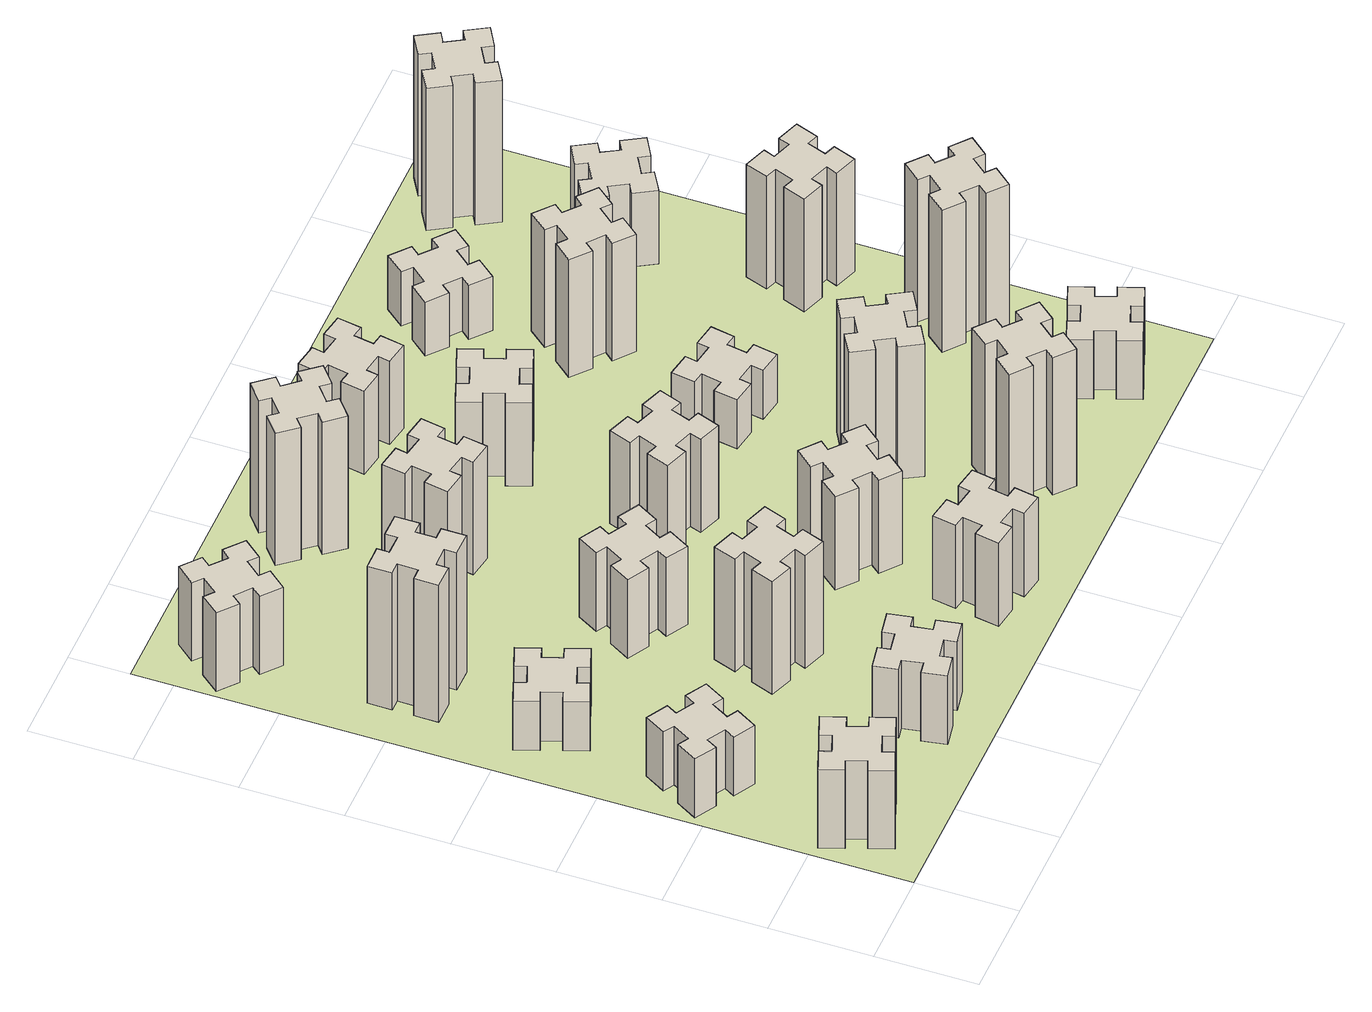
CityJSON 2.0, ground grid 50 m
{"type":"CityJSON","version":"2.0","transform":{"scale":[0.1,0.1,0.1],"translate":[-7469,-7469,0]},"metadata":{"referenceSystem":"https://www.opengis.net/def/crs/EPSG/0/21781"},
"CityObjects":{
"building1":{"type":"Building","attributes":{"class":"1000","function":"1000","usage":"1000","yearOfConstruction":2016,"roofType":"1000","measuredHeight":48,"storeysAboveGround":30,"storeysBelowGround":0},"geometry":[{"type":"Solid","lod":"1","boundaries":[[[[0,1,2,3,4,5,6,7,8,9,10,11,12,13,14,15,16,17,18,19]],[[17,16,20,21]],[[16,15,22,20]],[[15,14,23,22]],[[14,13,24,23]],[[13,12,25,24]],[[12,11,26,25]],[[11,10,27,26]],[[10,9,28,27]],[[9,8,29,28]],[[8,7,30,29]],[[7,6,31,30]],[[6,5,32,31]],[[5,4,33,32]],[[4,3,34,33]],[[3,2,35,34]],[[2,1,36,35]],[[1,0,37,36]],[[0,19,38,37]],[[19,18,39,38]],[[18,17,21,39]],[[24,25,26,27,28,29,30,31,32,33,34,35,36,37,38,39,21,20,22,23]]]]}]},
"building2":{"type":"Building","attributes":{"class":"1000","function":"1000","usage":"1000","yearOfConstruction":2016,"roofType":"1000","measuredHeight":36,"storeysAboveGround":30,"storeysBelowGround":0},"geometry":[{"type":"Solid","lod":"1","boundaries":[[[[40,41,42,43,44,45,46,47,48,49,50,51,52,53,54,55,56,57,58,59]],[[57,56,60,61]],[[56,55,62,60]],[[55,54,63,62]],[[54,53,64,63]],[[53,52,65,64]],[[52,51,66,65]],[[51,50,67,66]],[[50,49,68,67]],[[49,48,69,68]],[[48,47,70,69]],[[47,46,71,70]],[[46,45,72,71]],[[45,44,73,72]],[[44,43,74,73]],[[43,42,75,74]],[[42,41,76,75]],[[41,40,77,76]],[[40,59,78,77]],[[59,58,79,78]],[[58,57,61,79]],[[64,65,66,67,68,69,70,71,72,73,74,75,76,77,78,79,61,60,62,63]]]]}]},
"building3":{"type":"Building","attributes":{"class":"1000","function":"1000","usage":"1000","yearOfConstruction":2016,"roofType":"1000","measuredHeight":30,"storeysAboveGround":30,"storeysBelowGround":0},"geometry":[{"type":"Solid","lod":"1","boundaries":[[[[80,81,82,83,84,85,86,87,88,89,90,91,92,93,94,95,96,97,98,99]],[[97,96,100,101]],[[96,95,102,100]],[[95,94,103,102]],[[94,93,104,103]],[[93,92,105,104]],[[92,91,106,105]],[[91,90,107,106]],[[90,89,108,107]],[[89,88,109,108]],[[88,87,110,109]],[[87,86,111,110]],[[86,85,112,111]],[[85,84,113,112]],[[84,83,114,113]],[[83,82,115,114]],[[82,81,116,115]],[[81,80,117,116]],[[80,99,118,117]],[[99,98,119,118]],[[98,97,101,119]],[[104,105,106,107,108,109,110,111,112,113,114,115,116,117,118,119,101,100,102,103]]]]}]},
"building4":{"type":"Building","attributes":{"class":"1000","function":"1000","usage":"1000","yearOfConstruction":2016,"roofType":"1000","measuredHeight":84,"storeysAboveGround":30,"storeysBelowGround":0},"geometry":[{"type":"Solid","lod":"1","boundaries":[[[[120,121,122,123,124,125,126,127,128,129,130,131,132,133,134,135,136,137,138,139]],[[137,136,140,141]],[[136,135,142,140]],[[135,134,143,142]],[[134,133,144,143]],[[133,132,145,144]],[[132,131,146,145]],[[131,130,147,146]],[[130,129,148,147]],[[129,128,149,148]],[[128,127,150,149]],[[127,126,151,150]],[[126,125,152,151]],[[125,124,153,152]],[[124,123,154,153]],[[123,122,155,154]],[[122,121,156,155]],[[121,120,157,156]],[[120,139,158,157]],[[139,138,159,158]],[[138,137,141,159]],[[144,145,146,147,148,149,150,151,152,153,154,155,156,157,158,159,141,140,142,143]]]]}]},
"building5":{"type":"Building","attributes":{"class":"1000","function":"1000","usage":"1000","yearOfConstruction":2016,"roofType":"1000","measuredHeight":42,"storeysAboveGround":30,"storeysBelowGround":0},"geometry":[{"type":"Solid","lod":"1","boundaries":[[[[160,161,162,163,164,165,166,167,168,169,170,171,172,173,174,175,176,177,178,179]],[[177,176,180,181]],[[176,175,182,180]],[[175,174,183,182]],[[174,173,184,183]],[[173,172,185,184]],[[172,171,186,185]],[[171,170,187,186]],[[170,169,188,187]],[[169,168,189,188]],[[168,167,190,189]],[[167,166,191,190]],[[166,165,192,191]],[[165,164,193,192]],[[164,163,194,193]],[[163,162,195,194]],[[162,161,196,195]],[[161,160,197,196]],[[160,179,198,197]],[[179,178,199,198]],[[178,177,181,199]],[[184,185,186,187,188,189,190,191,192,193,194,195,196,197,198,199,181,180,182,183]]]]}]},
"building6":{"type":"Building","attributes":{"class":"1000","function":"1000","usage":"1000","yearOfConstruction":2016,"roofType":"1000","measuredHeight":48,"storeysAboveGround":30,"storeysBelowGround":0},"geometry":[{"type":"Solid","lod":"1","boundaries":[[[[200,201,202,203,204,205,206,207,208,209,210,211,212,213,214,215,216,217,218,219]],[[217,216,220,221]],[[216,215,222,220]],[[215,214,223,222]],[[214,213,224,223]],[[213,212,225,224]],[[212,211,226,225]],[[211,210,227,226]],[[210,209,228,227]],[[209,208,229,228]],[[208,207,230,229]],[[207,206,231,230]],[[206,205,232,231]],[[205,204,233,232]],[[204,203,234,233]],[[203,202,235,234]],[[202,201,236,235]],[[201,200,237,236]],[[200,219,238,237]],[[219,218,239,238]],[[218,217,221,239]],[[224,225,226,227,228,229,230,231,232,233,234,235,236,237,238,239,221,220,222,223]]]]}]},
"building7":{"type":"Building","attributes":{"class":"1000","function":"1000","usage":"1000","yearOfConstruction":2016,"roofType":"1000","measuredHeight":69,"storeysAboveGround":30,"storeysBelowGround":0},"geometry":[{"type":"Solid","lod":"1","boundaries":[[[[240,241,242,243,244,245,246,247,248,249,250,251,252,253,254,255,256,257,258,259]],[[257,256,260,261]],[[256,255,262,260]],[[255,254,263,262]],[[254,253,264,263]],[[253,252,265,264]],[[252,251,266,265]],[[251,250,267,266]],[[250,249,268,267]],[[249,248,269,268]],[[248,247,270,269]],[[247,246,271,270]],[[246,245,272,271]],[[245,244,273,272]],[[244,243,274,273]],[[243,242,275,274]],[[242,241,276,275]],[[241,240,277,276]],[[240,259,278,277]],[[259,258,279,278]],[[258,257,261,279]],[[264,265,266,267,268,269,270,271,272,273,274,275,276,277,278,279,261,260,262,263]]]]}]},
"building8":{"type":"Building","attributes":{"class":"1000","function":"1000","usage":"1000","yearOfConstruction":2016,"roofType":"1000","measuredHeight":48,"storeysAboveGround":30,"storeysBelowGround":0},"geometry":[{"type":"Solid","lod":"1","boundaries":[[[[280,281,282,283,284,285,286,287,288,289,290,291,292,293,294,295,296,297,298,299]],[[297,296,300,301]],[[296,295,302,300]],[[295,294,303,302]],[[294,293,304,303]],[[293,292,305,304]],[[292,291,306,305]],[[291,290,307,306]],[[290,289,308,307]],[[289,288,309,308]],[[288,287,310,309]],[[287,286,311,310]],[[286,285,312,311]],[[285,284,313,312]],[[284,283,314,313]],[[283,282,315,314]],[[282,281,316,315]],[[281,280,317,316]],[[280,299,318,317]],[[299,298,319,318]],[[298,297,301,319]],[[304,305,306,307,308,309,310,311,312,313,314,315,316,317,318,319,301,300,302,303]]]]}]},
"building9":{"type":"Building","attributes":{"class":"1000","function":"1000","usage":"1000","yearOfConstruction":2016,"roofType":"1000","measuredHeight":69,"storeysAboveGround":30,"storeysBelowGround":0},"geometry":[{"type":"Solid","lod":"1","boundaries":[[[[320,321,322,323,324,325,326,327,328,329,330,331,332,333,334,335,336,337,338,339]],[[337,336,340,341]],[[336,335,342,340]],[[335,334,343,342]],[[334,333,344,343]],[[333,332,345,344]],[[332,331,346,345]],[[331,330,347,346]],[[330,329,348,347]],[[329,328,349,348]],[[328,327,350,349]],[[327,326,351,350]],[[326,325,352,351]],[[325,324,353,352]],[[324,323,354,353]],[[323,322,355,354]],[[322,321,356,355]],[[321,320,357,356]],[[320,339,358,357]],[[339,338,359,358]],[[338,337,341,359]],[[344,345,346,347,348,349,350,351,352,353,354,355,356,357,358,359,341,340,342,343]]]]}]},
"building10":{"type":"Building","attributes":{"class":"1000","function":"1000","usage":"1000","yearOfConstruction":2016,"roofType":"1000","measuredHeight":51,"storeysAboveGround":30,"storeysBelowGround":0},"geometry":[{"type":"Solid","lod":"1","boundaries":[[[[360,361,362,363,364,365,366,367,368,369,370,371,372,373,374,375,376,377,378,379]],[[377,376,380,381]],[[376,375,382,380]],[[375,374,383,382]],[[374,373,384,383]],[[373,372,385,384]],[[372,371,386,385]],[[371,370,387,386]],[[370,369,388,387]],[[369,368,389,388]],[[368,367,390,389]],[[367,366,391,390]],[[366,365,392,391]],[[365,364,393,392]],[[364,363,394,393]],[[363,362,395,394]],[[362,361,396,395]],[[361,360,397,396]],[[360,379,398,397]],[[379,378,399,398]],[[378,377,381,399]],[[384,385,386,387,388,389,390,391,392,393,394,395,396,397,398,399,381,380,382,383]]]]}]},
"building11":{"type":"Building","attributes":{"class":"1000","function":"1000","usage":"1000","yearOfConstruction":2016,"roofType":"1000","measuredHeight":81,"storeysAboveGround":30,"storeysBelowGround":0},"geometry":[{"type":"Solid","lod":"1","boundaries":[[[[400,401,402,403,404,405,406,407,408,409,410,411,412,413,414,415,416,417,418,419]],[[417,416,420,421]],[[416,415,422,420]],[[415,414,423,422]],[[414,413,424,423]],[[413,412,425,424]],[[412,411,426,425]],[[411,410,427,426]],[[410,409,428,427]],[[409,408,429,428]],[[408,407,430,429]],[[407,406,431,430]],[[406,405,432,431]],[[405,404,433,432]],[[404,403,434,433]],[[403,402,435,434]],[[402,401,436,435]],[[401,400,437,436]],[[400,419,438,437]],[[419,418,439,438]],[[418,417,421,439]],[[424,425,426,427,428,429,430,431,432,433,434,435,436,437,438,439,421,420,422,423]]]]}]},
"building12":{"type":"Building","attributes":{"class":"1000","function":"1000","usage":"1000","yearOfConstruction":2016,"roofType":"1000","measuredHeight":57,"storeysAboveGround":30,"storeysBelowGround":0},"geometry":[{"type":"Solid","lod":"1","boundaries":[[[[440,441,442,443,444,445,446,447,448,449,450,451,452,453,454,455,456,457,458,459]],[[457,456,460,461]],[[456,455,462,460]],[[455,454,463,462]],[[454,453,464,463]],[[453,452,465,464]],[[452,451,466,465]],[[451,450,467,466]],[[450,449,468,467]],[[449,448,469,468]],[[448,447,470,469]],[[447,446,471,470]],[[446,445,472,471]],[[445,444,473,472]],[[444,443,474,473]],[[443,442,475,474]],[[442,441,476,475]],[[441,440,477,476]],[[440,459,478,477]],[[459,458,479,478]],[[458,457,461,479]],[[464,465,466,467,468,469,470,471,472,473,474,475,476,477,478,479,461,460,462,463]]]]}]},
"building13":{"type":"Building","attributes":{"class":"1000","function":"1000","usage":"1000","yearOfConstruction":2016,"roofType":"1000","measuredHeight":57,"storeysAboveGround":30,"storeysBelowGround":0},"geometry":[{"type":"Solid","lod":"1","boundaries":[[[[480,481,482,483,484,485,486,487,488,489,490,491,492,493,494,495,496,497,498,499]],[[497,496,500,501]],[[496,495,502,500]],[[495,494,503,502]],[[494,493,504,503]],[[493,492,505,504]],[[492,491,506,505]],[[491,490,507,506]],[[490,489,508,507]],[[489,488,509,508]],[[488,487,510,509]],[[487,486,511,510]],[[486,485,512,511]],[[485,484,513,512]],[[484,483,514,513]],[[483,482,515,514]],[[482,481,516,515]],[[481,480,517,516]],[[480,499,518,517]],[[499,498,519,518]],[[498,497,501,519]],[[504,505,506,507,508,509,510,511,512,513,514,515,516,517,518,519,501,500,502,503]]]]}]},
"building14":{"type":"Building","attributes":{"class":"1000","function":"1000","usage":"1000","yearOfConstruction":2016,"roofType":"1000","measuredHeight":51,"storeysAboveGround":30,"storeysBelowGround":0},"geometry":[{"type":"Solid","lod":"1","boundaries":[[[[520,521,522,523,524,525,526,527,528,529,530,531,532,533,534,535,536,537,538,539]],[[537,536,540,541]],[[536,535,542,540]],[[535,534,543,542]],[[534,533,544,543]],[[533,532,545,544]],[[532,531,546,545]],[[531,530,547,546]],[[530,529,548,547]],[[529,528,549,548]],[[528,527,550,549]],[[527,526,551,550]],[[526,525,552,551]],[[525,524,553,552]],[[524,523,554,553]],[[523,522,555,554]],[[522,521,556,555]],[[521,520,557,556]],[[520,539,558,557]],[[539,538,559,558]],[[538,537,541,559]],[[544,545,546,547,548,549,550,551,552,553,554,555,556,557,558,559,541,540,542,543]]]]}]},
"building15":{"type":"Building","attributes":{"class":"1000","function":"1000","usage":"1000","yearOfConstruction":2016,"roofType":"1000","measuredHeight":84,"storeysAboveGround":30,"storeysBelowGround":0},"geometry":[{"type":"Solid","lod":"1","boundaries":[[[[560,561,562,563,564,565,566,567,568,569,570,571,572,573,574,575,576,577,578,579]],[[577,576,580,581]],[[576,575,582,580]],[[575,574,583,582]],[[574,573,584,583]],[[573,572,585,584]],[[572,571,586,585]],[[571,570,587,586]],[[570,569,588,587]],[[569,568,589,588]],[[568,567,590,589]],[[567,566,591,590]],[[566,565,592,591]],[[565,564,593,592]],[[564,563,594,593]],[[563,562,595,594]],[[562,561,596,595]],[[561,560,597,596]],[[560,579,598,597]],[[579,578,599,598]],[[578,577,581,599]],[[584,585,586,587,588,589,590,591,592,593,594,595,596,597,598,599,581,580,582,583]]]]}]},
"building16":{"type":"Building","attributes":{"class":"1000","function":"1000","usage":"1000","yearOfConstruction":2016,"roofType":"1000","measuredHeight":51,"storeysAboveGround":30,"storeysBelowGround":0},"geometry":[{"type":"Solid","lod":"1","boundaries":[[[[600,601,602,603,604,605,606,607,608,609,610,611,612,613,614,615,616,617,618,619]],[[617,616,620,621]],[[616,615,622,620]],[[615,614,623,622]],[[614,613,624,623]],[[613,612,625,624]],[[612,611,626,625]],[[611,610,627,626]],[[610,609,628,627]],[[609,608,629,628]],[[608,607,630,629]],[[607,606,631,630]],[[606,605,632,631]],[[605,604,633,632]],[[604,603,634,633]],[[603,602,635,634]],[[602,601,636,635]],[[601,600,637,636]],[[600,619,638,637]],[[619,618,639,638]],[[618,617,621,639]],[[624,625,626,627,628,629,630,631,632,633,634,635,636,637,638,639,621,620,622,623]]]]}]},
"building17":{"type":"Building","attributes":{"class":"1000","function":"1000","usage":"1000","yearOfConstruction":2016,"roofType":"1000","measuredHeight":81,"storeysAboveGround":30,"storeysBelowGround":0},"geometry":[{"type":"Solid","lod":"1","boundaries":[[[[640,641,642,643,644,645,646,647,648,649,650,651,652,653,654,655,656,657,658,659]],[[657,656,660,661]],[[656,655,662,660]],[[655,654,663,662]],[[654,653,664,663]],[[653,652,665,664]],[[652,651,666,665]],[[651,650,667,666]],[[650,649,668,667]],[[649,648,669,668]],[[648,647,670,669]],[[647,646,671,670]],[[646,645,672,671]],[[645,644,673,672]],[[644,643,674,673]],[[643,642,675,674]],[[642,641,676,675]],[[641,640,677,676]],[[640,659,678,677]],[[659,658,679,678]],[[658,657,661,679]],[[664,665,666,667,668,669,670,671,672,673,674,675,676,677,678,679,661,660,662,663]]]]}]},
"building18":{"type":"Building","attributes":{"class":"1000","function":"1000","usage":"1000","yearOfConstruction":2016,"roofType":"1000","measuredHeight":30,"storeysAboveGround":30,"storeysBelowGround":0},"geometry":[{"type":"Solid","lod":"1","boundaries":[[[[680,681,682,683,684,685,686,687,688,689,690,691,692,693,694,695,696,697,698,699]],[[697,696,700,701]],[[696,695,702,700]],[[695,694,703,702]],[[694,693,704,703]],[[693,692,705,704]],[[692,691,706,705]],[[691,690,707,706]],[[690,689,708,707]],[[689,688,709,708]],[[688,687,710,709]],[[687,686,711,710]],[[686,685,712,711]],[[685,684,713,712]],[[684,683,714,713]],[[683,682,715,714]],[[682,681,716,715]],[[681,680,717,716]],[[680,699,718,717]],[[699,698,719,718]],[[698,697,701,719]],[[704,705,706,707,708,709,710,711,712,713,714,715,716,717,718,719,701,700,702,703]]]]}]},
"building19":{"type":"Building","attributes":{"class":"1000","function":"1000","usage":"1000","yearOfConstruction":2016,"roofType":"1000","measuredHeight":36,"storeysAboveGround":30,"storeysBelowGround":0},"geometry":[{"type":"Solid","lod":"1","boundaries":[[[[720,721,722,723,724,725,726,727,728,729,730,731,732,733,734,735,736,737,738,739]],[[737,736,740,741]],[[736,735,742,740]],[[735,734,743,742]],[[734,733,744,743]],[[733,732,745,744]],[[732,731,746,745]],[[731,730,747,746]],[[730,729,748,747]],[[729,728,749,748]],[[728,727,750,749]],[[727,726,751,750]],[[726,725,752,751]],[[725,724,753,752]],[[724,723,754,753]],[[723,722,755,754]],[[722,721,756,755]],[[721,720,757,756]],[[720,739,758,757]],[[739,738,759,758]],[[738,737,741,759]],[[744,745,746,747,748,749,750,751,752,753,754,755,756,757,758,759,741,740,742,743]]]]}]},
"building20":{"type":"Building","attributes":{"class":"1000","function":"1000","usage":"1000","yearOfConstruction":2016,"roofType":"1000","measuredHeight":72,"storeysAboveGround":30,"storeysBelowGround":0},"geometry":[{"type":"Solid","lod":"1","boundaries":[[[[760,761,762,763,764,765,766,767,768,769,770,771,772,773,774,775,776,777,778,779]],[[777,776,780,781]],[[776,775,782,780]],[[775,774,783,782]],[[774,773,784,783]],[[773,772,785,784]],[[772,771,786,785]],[[771,770,787,786]],[[770,769,788,787]],[[769,768,789,788]],[[768,767,790,789]],[[767,766,791,790]],[[766,765,792,791]],[[765,764,793,792]],[[764,763,794,793]],[[763,762,795,794]],[[762,761,796,795]],[[761,760,797,796]],[[760,779,798,797]],[[779,778,799,798]],[[778,777,781,799]],[[784,785,786,787,788,789,790,791,792,793,794,795,796,797,798,799,781,780,782,783]]]]}]},
"building21":{"type":"Building","attributes":{"class":"1000","function":"1000","usage":"1000","yearOfConstruction":2016,"roofType":"1000","measuredHeight":33,"storeysAboveGround":30,"storeysBelowGround":0},"geometry":[{"type":"Solid","lod":"1","boundaries":[[[[800,801,802,803,804,805,806,807,808,809,810,811,812,813,814,815,816,817,818,819]],[[817,816,820,821]],[[816,815,822,820]],[[815,814,823,822]],[[814,813,824,823]],[[813,812,825,824]],[[812,811,826,825]],[[811,810,827,826]],[[810,809,828,827]],[[809,808,829,828]],[[808,807,830,829]],[[807,806,831,830]],[[806,805,832,831]],[[805,804,833,832]],[[804,803,834,833]],[[803,802,835,834]],[[802,801,836,835]],[[801,800,837,836]],[[800,819,838,837]],[[819,818,839,838]],[[818,817,821,839]],[[824,825,826,827,828,829,830,831,832,833,834,835,836,837,838,839,821,820,822,823]]]]}]},
"building22":{"type":"Building","attributes":{"class":"1000","function":"1000","usage":"1000","yearOfConstruction":2016,"roofType":"1000","measuredHeight":87,"storeysAboveGround":30,"storeysBelowGround":0},"geometry":[{"type":"Solid","lod":"1","boundaries":[[[[840,841,842,843,844,845,846,847,848,849,850,851,852,853,854,855,856,857,858,859]],[[857,856,860,861]],[[856,855,862,860]],[[855,854,863,862]],[[854,853,864,863]],[[853,852,865,864]],[[852,851,866,865]],[[851,850,867,866]],[[850,849,868,867]],[[849,848,869,868]],[[848,847,870,869]],[[847,846,871,870]],[[846,845,872,871]],[[845,844,873,872]],[[844,843,874,873]],[[843,842,875,874]],[[842,841,876,875]],[[841,840,877,876]],[[840,859,878,877]],[[859,858,879,878]],[[858,857,861,879]],[[864,865,866,867,868,869,870,871,872,873,874,875,876,877,878,879,861,860,862,863]]]]}]},
"building23":{"type":"Building","attributes":{"class":"1000","function":"1000","usage":"1000","yearOfConstruction":2016,"roofType":"1000","measuredHeight":69,"storeysAboveGround":30,"storeysBelowGround":0},"geometry":[{"type":"Solid","lod":"1","boundaries":[[[[880,881,882,883,884,885,886,887,888,889,890,891,892,893,894,895,896,897,898,899]],[[897,896,900,901]],[[896,895,902,900]],[[895,894,903,902]],[[894,893,904,903]],[[893,892,905,904]],[[892,891,906,905]],[[891,890,907,906]],[[890,889,908,907]],[[889,888,909,908]],[[888,887,910,909]],[[887,886,911,910]],[[886,885,912,911]],[[885,884,913,912]],[[884,883,914,913]],[[883,882,915,914]],[[882,881,916,915]],[[881,880,917,916]],[[880,899,918,917]],[[899,898,919,918]],[[898,897,901,919]],[[904,905,906,907,908,909,910,911,912,913,914,915,916,917,918,919,901,900,902,903]]]]}]},
"building24":{"type":"Building","attributes":{"class":"1000","function":"1000","usage":"1000","yearOfConstruction":2016,"roofType":"1000","measuredHeight":45,"storeysAboveGround":30,"storeysBelowGround":0},"geometry":[{"type":"Solid","lod":"1","boundaries":[[[[920,921,922,923,924,925,926,927,928,929,930,931,932,933,934,935,936,937,938,939]],[[937,936,940,941]],[[936,935,942,940]],[[935,934,943,942]],[[934,933,944,943]],[[933,932,945,944]],[[932,931,946,945]],[[931,930,947,946]],[[930,929,948,947]],[[929,928,949,948]],[[928,927,950,949]],[[927,926,951,950]],[[926,925,952,951]],[[925,924,953,952]],[[924,923,954,953]],[[923,922,955,954]],[[922,921,956,955]],[[921,920,957,956]],[[920,939,958,957]],[[939,938,959,958]],[[938,937,941,959]],[[944,945,946,947,948,949,950,951,952,953,954,955,956,957,958,959,941,940,942,943]]]]}]},
"building25":{"type":"Building","attributes":{"class":"1000","function":"1000","usage":"1000","yearOfConstruction":2016,"roofType":"1000","measuredHeight":87,"storeysAboveGround":30,"storeysBelowGround":0},"geometry":[{"type":"Solid","lod":"1","boundaries":[[[[960,961,962,963,964,965,966,967,968,969,970,971,972,973,974,975,976,977,978,979]],[[977,976,980,981]],[[976,975,982,980]],[[975,974,983,982]],[[974,973,984,983]],[[973,972,985,984]],[[972,971,986,985]],[[971,970,987,986]],[[970,969,988,987]],[[969,968,989,988]],[[968,967,990,989]],[[967,966,991,990]],[[966,965,992,991]],[[965,964,993,992]],[[964,963,994,993]],[[963,962,995,994]],[[962,961,996,995]],[[961,960,997,996]],[[960,979,998,997]],[[979,978,999,998]],[[978,977,981,999]],[[984,985,986,987,988,989,990,991,992,993,994,995,996,997,998,999,981,980,982,983]]]]}]},
"landuse1":{"type":"LandUse","attributes":{"name":"plot1","function":"1010"},"geometry":[{"type":"MultiSurface","lod":"1","boundaries":[[[1000,1001,1002,1003]]]}]}
},
"vertices":[
[266,255,0],[360,289,0],[380,233,0],[493,274,0],[452,387,0],[396,366,0],[362,460,0],[418,480,0],[377,593,0],[264,552,0],[285,496,0],[191,462,0],[170,518,0],[57,477,0],[99,364,0],[155,385,0],[189,291,0],[133,270,0],[174,157,0],[287,199,0],[189,291,480],[133,270,480],[155,385,480],[99,364,480],[57,477,480],[170,518,480],[191,462,480],[285,496,480],[264,552,480],[377,593,480],[418,480,480],[362,460,480],[396,366,480],[452,387,480],[493,274,480],[380,233,480],[360,289,480],[266,255,480],[287,199,480],[174,157,480],
[205,1214,0],[155,1127,0],[103,1157,0],[43,1053,0],[147,993,0],[177,1045,0],[264,995,0],[234,943,0],[338,883,0],[398,987,0],[346,1017,0],[396,1104,0],[448,1074,0],[508,1178,0],[404,1238,0],[374,1186,0],[287,1236,0],[317,1288,0],[213,1348,0],[153,1244,0],[287,1236,360],[317,1288,360],[374,1186,360],[404,1238,360],[508,1178,360],[448,1074,360],[396,1104,360],[346,1017,360],[398,987,360],[338,883,360],[234,943,360],[264,995,360],[177,1045,360],[147,993,360],[43,1053,360],[103,1157,360],[155,1127,360],[205,1214,360],[153,1244,360],[213,1348,360],
[366,1735,0],[460,1769,0],[480,1713,0],[593,1754,0],[552,1867,0],[496,1846,0],[462,1940,0],[518,1960,0],[477,2073,0],[364,2032,0],[385,1976,0],[291,1942,0],[270,1998,0],[157,1957,0],[199,1844,0],[255,1865,0],[289,1771,0],[233,1750,0],[274,1637,0],[387,1679,0],[289,1771,300],[233,1750,300],[255,1865,300],[199,1844,300],[157,1957,300],[270,1998,300],[291,1942,300],[385,1976,300],[364,2032,300],[477,2073,300],[518,1960,300],[462,1940,300],[496,1846,300],[552,1867,300],[593,1754,300],[480,1713,300],[460,1769,300],[366,1735,300],[387,1679,300],[274,1637,300],
[325,2385,0],[425,2385,0],[425,2325,0],[545,2325,0],[545,2445,0],[485,2445,0],[485,2545,0],[545,2545,0],[545,2665,0],[425,2665,0],[425,2605,0],[325,2605,0],[325,2665,0],[205,2665,0],[205,2545,0],[265,2545,0],[265,2445,0],[205,2445,0],[205,2325,0],[325,2325,0],[265,2445,840],[205,2445,840],[265,2545,840],[205,2545,840],[205,2665,840],[325,2665,840],[325,2605,840],[425,2605,840],[425,2665,840],[545,2665,840],[545,2545,840],[485,2545,840],[485,2445,840],[545,2445,840],[545,2325,840],[425,2325,840],[425,2385,840],[325,2385,840],[325,2325,840],[205,2325,840],
[898,405,0],[916,307,0],[857,297,0],[877,178,0],[996,199,0],[985,258,0],[1084,276,0],[1094,217,0],[1212,237,0],[1191,356,0],[1132,345,0],[1115,444,0],[1174,454,0],[1153,572,0],[1035,551,0],[1045,492,0],[947,475,0],[937,534,0],[818,513,0],[839,395,0],[947,475,420],[937,534,420],[1045,492,420],[1035,551,420],[1153,572,420],[1174,454,420],[1115,444,420],[1132,345,420],[1191,356,420],[1212,237,420],[1094,217,420],[1084,276,420],[985,258,420],[996,199,420],[877,178,420],[857,297,420],[916,307,420],[898,405,420],[839,395,420],[818,513,420],
[384,3387,0],[308,3452,0],[346,3498,0],[254,3575,0],[177,3483,0],[223,3444,0],[159,3368,0],[113,3406,0],[36,3314,0],[128,3237,0],[166,3283,0],[243,3219,0],[204,3173,0],[296,3096,0],[373,3188,0],[327,3226,0],[392,3303,0],[438,3264,0],[515,3356,0],[423,3433,0],[392,3303,480],[438,3264,480],[327,3226,480],[373,3188,480],[296,3096,480],[204,3173,480],[243,3219,480],[166,3283,480],[128,3237,480],[36,3314,480],[113,3406,480],[159,3368,480],[223,3444,480],[177,3483,480],[254,3575,480],[346,3498,480],[308,3452,480],[384,3387,480],[423,3433,480],[515,3356,480],
[1200,1202,0],[1106,1236,0],[1127,1292,0],[1014,1333,0],[973,1220,0],[1029,1200,0],[995,1106,0],[939,1127,0],[897,1014,0],[1010,973,0],[1031,1029,0],[1125,995,0],[1104,939,0],[1217,897,0],[1258,1010,0],[1202,1031,0],[1236,1125,0],[1292,1104,0],[1333,1217,0],[1220,1258,0],[1236,1125,690],[1292,1104,690],[1202,1031,690],[1258,1010,690],[1217,897,690],[1104,939,690],[1125,995,690],[1031,1029,690],[1010,973,690],[897,1014,690],[939,1127,690],[995,1106,690],[1029,1200,690],[973,1220,690],[1014,1333,690],[1127,1292,690],[1106,1236,690],[1200,1202,690],[1220,1258,690],[1333,1217,690],
[1045,1854,0],[995,1767,0],[943,1797,0],[883,1693,0],[987,1633,0],[1017,1685,0],[1104,1635,0],[1074,1583,0],[1178,1523,0],[1238,1627,0],[1186,1657,0],[1236,1744,0],[1288,1714,0],[1348,1818,0],[1244,1878,0],[1214,1826,0],[1127,1876,0],[1157,1928,0],[1053,1988,0],[993,1884,0],[1127,1876,480],[1157,1928,480],[1214,1826,480],[1244,1878,480],[1348,1818,480],[1288,1714,480],[1236,1744,480],[1186,1657,480],[1238,1627,480],[1178,1523,480],[1074,1583,480],[1104,1635,480],[1017,1685,480],[987,1633,480],[883,1693,480],[943,1797,480],[995,1767,480],[1045,1854,480],[993,1884,480],[1053,1988,480],
[1016,2764,0],[998,2665,0],[939,2676,0],[918,2557,0],[1037,2537,0],[1047,2596,0],[1145,2578,0],[1135,2519,0],[1253,2498,0],[1274,2617,0],[1215,2627,0],[1232,2725,0],[1291,2715,0],[1312,2833,0],[1194,2854,0],[1184,2795,0],[1085,2812,0],[1096,2871,0],[977,2892,0],[957,2774,0],[1085,2812,690],[1096,2871,690],[1184,2795,690],[1194,2854,690],[1312,2833,690],[1291,2715,690],[1232,2725,690],[1215,2627,690],[1274,2617,690],[1253,2498,690],[1135,2519,690],[1145,2578,690],[1047,2596,690],[1037,2537,690],[918,2557,690],[939,2676,690],[998,2665,690],[1016,2764,690],[957,2774,690],[977,2892,690],
[1787,276,0],[1885,258,0],[1875,199,0],[1993,178,0],[2014,297,0],[1955,307,0],[1972,405,0],[2031,395,0],[2052,513,0],[1934,534,0],[1924,475,0],[1825,492,0],[1836,551,0],[1717,572,0],[1697,454,0],[1756,444,0],[1738,345,0],[1679,356,0],[1658,237,0],[1777,217,0],[1738,345,510],[1679,356,510],[1756,444,510],[1697,454,510],[1717,572,510],[1836,551,510],[1825,492,510],[1924,475,510],[1934,534,510],[2052,513,510],[2031,395,510],[1972,405,510],[1955,307,510],[2014,297,510],[1993,178,510],[1875,199,510],[1885,258,510],[1787,276,510],[1777,217,510],[1658,237,510],
[1083,3452,0],[1006,3387,0],[968,3433,0],[876,3356,0],[953,3264,0],[999,3303,0],[1063,3226,0],[1017,3188,0],[1094,3096,0],[1186,3173,0],[1148,3219,0],[1224,3283,0],[1263,3237,0],[1355,3314,0],[1278,3406,0],[1232,3368,0],[1167,3444,0],[1213,3483,0],[1136,3575,0],[1044,3498,0],[1167,3444,810],[1213,3483,810],[1232,3368,810],[1278,3406,810],[1355,3314,810],[1263,3237,810],[1224,3283,810],[1148,3219,810],[1186,3173,810],[1094,3096,810],[1017,3188,810],[1063,3226,810],[999,3303,810],[953,3264,810],[876,3356,810],[968,3433,810],[1006,3387,810],[1083,3452,810],[1044,3498,810],[1136,3575,810],
[1803,1124,0],[1739,1048,0],[1693,1086,0],[1616,994,0],[1708,917,0],[1746,963,0],[1823,899,0],[1784,853,0],[1876,776,0],[1953,868,0],[1907,906,0],[1972,983,0],[2018,944,0],[2095,1036,0],[2003,1113,0],[1964,1067,0],[1888,1132,0],[1926,1178,0],[1834,1255,0],[1757,1163,0],[1888,1132,570],[1926,1178,570],[1964,1067,570],[2003,1113,570],[2095,1036,570],[2018,944,570],[1972,983,570],[1907,906,570],[1953,868,570],[1876,776,570],[1784,853,570],[1823,899,570],[1746,963,570],[1708,917,570],[1616,994,570],[1693,1086,570],[1739,1048,570],[1803,1124,570],[1757,1163,570],[1834,1255,570],
[1842,1771,0],[1876,1865,0],[1932,1844,0],[1973,1957,0],[1860,1998,0],[1840,1942,0],[1746,1976,0],[1767,2032,0],[1654,2073,0],[1613,1960,0],[1669,1940,0],[1635,1846,0],[1579,1867,0],[1537,1754,0],[1650,1713,0],[1671,1769,0],[1765,1735,0],[1744,1679,0],[1857,1637,0],[1898,1750,0],[1765,1735,570],[1744,1679,570],[1671,1769,570],[1650,1713,570],[1537,1754,570],[1579,1867,570],[1635,1846,570],[1669,1940,570],[1613,1960,570],[1654,2073,570],[1767,2032,570],[1746,1976,570],[1840,1942,570],[1860,1998,570],[1973,1957,570],[1932,1844,570],[1876,1865,570],[1842,1771,570],[1898,1750,570],[1857,1637,570],
[1735,2705,0],[1769,2611,0],[1713,2590,0],[1754,2477,0],[1867,2519,0],[1846,2575,0],[1940,2609,0],[1960,2553,0],[2073,2594,0],[2032,2707,0],[1976,2686,0],[1942,2780,0],[1998,2800,0],[1957,2913,0],[1844,2872,0],[1865,2816,0],[1771,2782,0],[1750,2838,0],[1637,2797,0],[1679,2684,0],[1771,2782,510],[1750,2838,510],[1865,2816,510],[1844,2872,510],[1957,2913,510],[1998,2800,510],[1942,2780,510],[1976,2686,510],[2032,2707,510],[2073,2594,510],[1960,2553,510],[1940,2609,510],[1846,2575,510],[1867,2519,510],[1754,2477,510],[1713,2590,510],[1769,2611,510],[1735,2705,510],[1679,2684,510],[1637,2797,510],
[2486,423,0],[2563,359,0],[2524,313,0],[2616,236,0],[2693,328,0],[2647,366,0],[2712,443,0],[2758,404,0],[2835,496,0],[2743,573,0],[2704,527,0],[2628,592,0],[2666,638,0],[2574,715,0],[2497,623,0],[2543,584,0],[2479,508,0],[2433,546,0],[2356,454,0],[2448,377,0],[2479,508,840],[2433,546,840],[2543,584,840],[2497,623,840],[2574,715,840],[2666,638,840],[2628,592,840],[2704,527,840],[2743,573,840],[2835,496,840],[2758,404,840],[2712,443,840],[2647,366,840],[2693,328,840],[2616,236,840],[2524,313,840],[2563,359,840],[2486,423,840],[2448,377,840],[2356,454,840],
[1855,3267,0],[1872,3365,0],[1931,3355,0],[1952,3473,0],[1834,3494,0],[1824,3435,0],[1725,3452,0],[1736,3511,0],[1617,3532,0],[1597,3414,0],[1656,3404,0],[1638,3305,0],[1579,3316,0],[1558,3197,0],[1677,3177,0],[1687,3236,0],[1785,3218,0],[1775,3159,0],[1893,3138,0],[1914,3257,0],[1785,3218,510],[1775,3159,510],[1687,3236,510],[1677,3177,510],[1558,3197,510],[1579,3316,510],[1638,3305,510],[1656,3404,510],[1597,3414,510],[1617,3532,510],[1736,3511,510],[1725,3452,510],[1824,3435,510],[1834,3494,510],[1952,3473,510],[1931,3355,510],[1872,3365,510],[1855,3267,510],[1914,3257,510],[1893,3138,510],
[2616,1127,0],[2566,1214,0],[2618,1244,0],[2558,1348,0],[2454,1288,0],[2484,1236,0],[2397,1186,0],[2367,1238,0],[2263,1178,0],[2323,1074,0],[2375,1104,0],[2425,1017,0],[2373,987,0],[2433,883,0],[2537,943,0],[2507,995,0],[2594,1045,0],[2624,993,0],[2728,1053,0],[2668,1157,0],[2594,1045,810],[2624,993,810],[2507,995,810],[2537,943,810],[2433,883,810],[2373,987,810],[2425,1017,810],[2375,1104,810],[2323,1074,810],[2263,1178,810],[2367,1238,810],[2397,1186,810],[2484,1236,810],[2454,1288,810],[2558,1348,810],[2618,1244,810],[2566,1214,810],[2616,1127,810],[2668,1157,810],[2728,1053,810],
[2427,1756,0],[2525,1738,0],[2515,1679,0],[2633,1658,0],[2654,1777,0],[2595,1787,0],[2612,1885,0],[2671,1875,0],[2692,1993,0],[2574,2014,0],[2564,1955,0],[2465,1972,0],[2476,2031,0],[2357,2052,0],[2337,1934,0],[2396,1924,0],[2378,1825,0],[2319,1836,0],[2298,1717,0],[2417,1697,0],[2378,1825,300],[2319,1836,300],[2396,1924,300],[2337,1934,300],[2357,2052,300],[2476,2031,300],[2465,1972,300],[2564,1955,300],[2574,2014,300],[2692,1993,300],[2671,1875,300],[2612,1885,300],[2595,1787,300],[2654,1777,300],[2633,1658,300],[2515,1679,300],[2525,1738,300],[2427,1756,300],[2417,1697,300],[2298,1717,300],
[3326,255,0],[3420,289,0],[3440,233,0],[3553,274,0],[3512,387,0],[3456,366,0],[3422,460,0],[3478,480,0],[3437,593,0],[3324,552,0],[3345,496,0],[3251,462,0],[3230,518,0],[3117,477,0],[3159,364,0],[3215,385,0],[3249,291,0],[3193,270,0],[3234,157,0],[3347,199,0],[3249,291,360],[3193,270,360],[3215,385,360],[3159,364,360],[3117,477,360],[3230,518,360],[3251,462,360],[3345,496,360],[3324,552,360],[3437,593,360],[3478,480,360],[3422,460,360],[3456,366,360],[3512,387,360],[3553,274,360],[3440,233,360],[3420,289,360],[3326,255,360],[3347,199,360],[3234,157,360],
[2804,2647,0],[2728,2712,0],[2766,2758,0],[2674,2835,0],[2597,2743,0],[2643,2704,0],[2579,2628,0],[2533,2666,0],[2456,2574,0],[2548,2497,0],[2586,2543,0],[2663,2479,0],[2624,2433,0],[2716,2356,0],[2793,2448,0],[2747,2486,0],[2812,2563,0],[2858,2524,0],[2935,2616,0],[2843,2693,0],[2812,2563,720],[2858,2524,720],[2747,2486,720],[2793,2448,720],[2716,2356,720],[2624,2433,720],[2663,2479,720],[2586,2543,720],[2548,2497,720],[2456,2574,720],[2533,2666,720],[2579,2628,720],[2643,2704,720],[2597,2743,720],[2674,2835,720],[2766,2758,720],[2728,2712,720],[2804,2647,720],[2843,2693,720],[2935,2616,720],
[2543,3344,0],[2479,3268,0],[2433,3306,0],[2356,3214,0],[2448,3137,0],[2486,3183,0],[2563,3119,0],[2524,3073,0],[2616,2996,0],[2693,3088,0],[2647,3126,0],[2712,3203,0],[2758,3164,0],[2835,3256,0],[2743,3333,0],[2704,3287,0],[2628,3352,0],[2666,3398,0],[2574,3475,0],[2497,3383,0],[2628,3352,330],[2666,3398,330],[2704,3287,330],[2743,3333,330],[2835,3256,330],[2758,3164,330],[2712,3203,330],[2647,3126,330],[2693,3088,330],[2616,2996,330],[2524,3073,330],[2563,3119,330],[2486,3183,330],[2448,3137,330],[2356,3214,330],[2433,3306,330],[2479,3268,330],[2543,3344,330],[2497,3383,330],[2574,3475,330],
[3487,1006,0],[3552,1083,0],[3598,1044,0],[3675,1136,0],[3583,1213,0],[3544,1167,0],[3468,1232,0],[3506,1278,0],[3414,1355,0],[3337,1263,0],[3383,1224,0],[3319,1148,0],[3273,1186,0],[3196,1094,0],[3288,1017,0],[3326,1063,0],[3403,999,0],[3364,953,0],[3456,876,0],[3533,968,0],[3403,999,870],[3364,953,870],[3326,1063,870],[3288,1017,870],[3196,1094,870],[3273,1186,870],[3319,1148,870],[3383,1224,870],[3337,1263,870],[3414,1355,870],[3506,1278,870],[3468,1232,870],[3544,1167,870],[3583,1213,870],[3675,1136,870],[3598,1044,870],[3552,1083,870],[3487,1006,870],[3533,968,870],[3456,876,870],
[3351,1769,0],[3445,1735,0],[3424,1679,0],[3537,1637,0],[3578,1750,0],[3522,1771,0],[3556,1865,0],[3612,1844,0],[3653,1957,0],[3540,1998,0],[3520,1942,0],[3426,1976,0],[3447,2032,0],[3334,2073,0],[3293,1960,0],[3349,1940,0],[3315,1846,0],[3259,1867,0],[3217,1754,0],[3330,1713,0],[3315,1846,690],[3259,1867,690],[3349,1940,690],[3293,1960,690],[3334,2073,690],[3447,2032,690],[3426,1976,690],[3520,1942,690],[3540,1998,690],[3653,1957,690],[3612,1844,690],[3556,1865,690],[3522,1771,690],[3578,1750,690],[3537,1637,690],[3424,1679,690],[3445,1735,690],[3351,1769,690],[3330,1713,690],[3217,1754,690],
[3456,2707,0],[3406,2794,0],[3458,2824,0],[3398,2928,0],[3294,2868,0],[3324,2816,0],[3237,2766,0],[3207,2818,0],[3103,2758,0],[3163,2654,0],[3215,2684,0],[3265,2597,0],[3213,2567,0],[3273,2463,0],[3377,2523,0],[3347,2575,0],[3434,2625,0],[3464,2573,0],[3568,2633,0],[3508,2737,0],[3434,2625,450],[3464,2573,450],[3347,2575,450],[3377,2523,450],[3273,2463,450],[3213,2567,450],[3265,2597,450],[3215,2684,450],[3163,2654,450],[3103,2758,450],[3207,2818,450],[3237,2766,450],[3324,2816,450],[3294,2868,450],[3398,2928,450],[3458,2824,450],[3406,2794,450],[3456,2707,450],[3508,2737,450],[3568,2633,450],
[3456,3447,0],[3406,3534,0],[3458,3564,0],[3398,3668,0],[3294,3608,0],[3324,3556,0],[3237,3506,0],[3207,3558,0],[3103,3498,0],[3163,3394,0],[3215,3424,0],[3265,3337,0],[3213,3307,0],[3273,3203,0],[3377,3263,0],[3347,3315,0],[3434,3365,0],[3464,3313,0],[3568,3373,0],[3508,3477,0],[3434,3365,870],[3464,3313,870],[3347,3315,870],[3377,3263,870],[3273,3203,870],[3213,3307,870],[3265,3337,870],[3215,3424,870],[3163,3394,870],[3103,3498,870],[3207,3558,870],[3237,3506,870],[3324,3556,870],[3294,3608,870],[3398,3668,870],[3458,3564,870],[3406,3534,870],[3456,3447,870],[3508,3477,870],[3568,3373,870],
[5,3705,0],[3705,3705,0],[3705,5,0],[5,5,0]
]}
